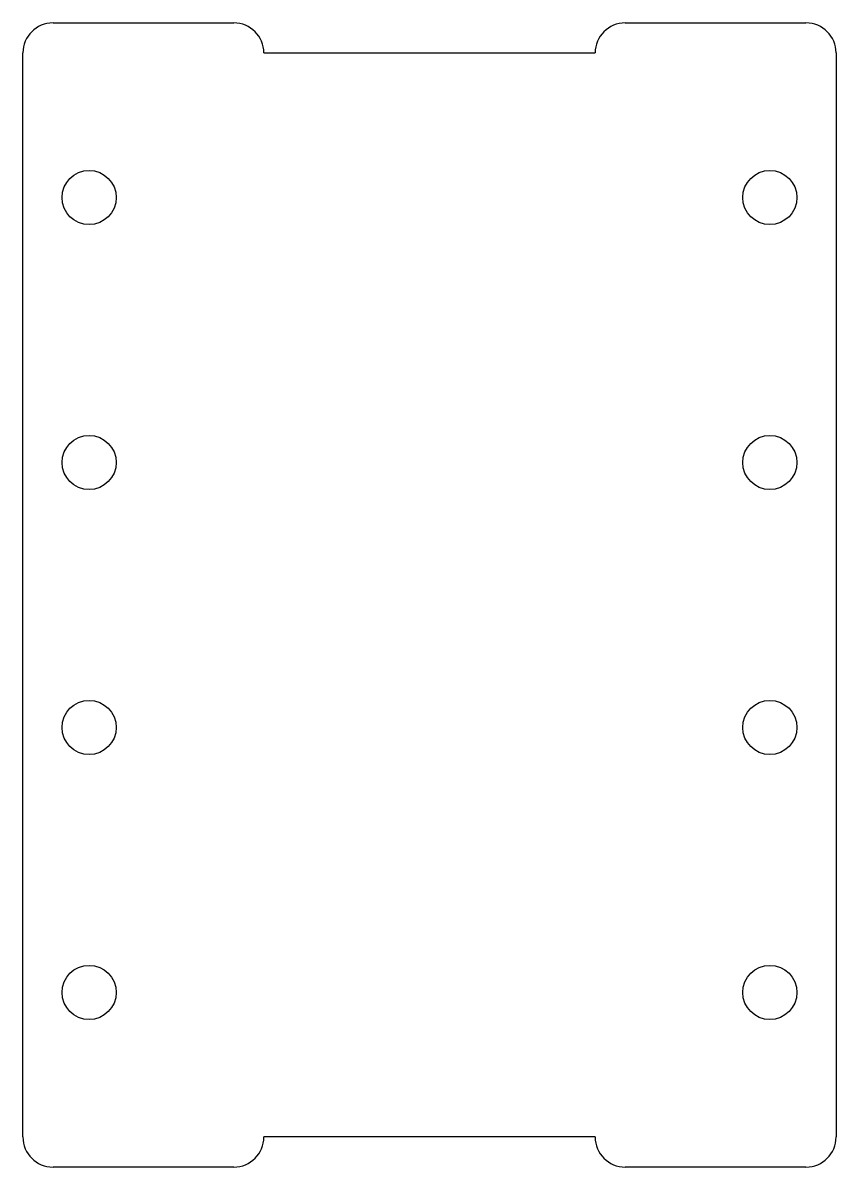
# Model space of a CAD drawing. Extents: x -971 to -701, y 6543 to 6923.
import ezdxf

# ---------------------------------------------------------------- set-up
doc = ezdxf.new("R2010")
doc.units = 0
doc.layers.get('0').update_dxf_attribs({"linetype": 'CONTINUOUS'})

msp = doc.modelspace()

# ---------------------------------------------------------------- linework, layer by layer
for p, q in [((-961.01, 6923.19), (-901.01, 6923.19)), ((-771.01, 6923.19), (-711.01, 6923.19)), ((-971.01, 6553.19), (-971.01, 6913.19)), ((-891.01, 6913.19), (-781.01, 6913.19)), ((-701.01, 6913.19), (-701.01, 6553.19)), ((-781.01, 6553.19), (-891.01, 6553.19)), ((-901.01, 6543.19), (-961.01, 6543.19)), ((-711.01, 6543.19), (-771.01, 6543.19))]:
    msp.add_line(p, q)
for centre in [(-949.01, 6865.19), (-723.01, 6865.19), (-949.01, 6777.19), (-723.01, 6777.19), (-949.01, 6689.19), (-723.01, 6689.19), (-949.01, 6601.19), (-723.01, 6601.19)]:
    msp.add_circle(centre, 9)
for centre, start, end in [((-961.01, 6913.19), 90, 180), ((-901.01, 6913.19), 0, 90), ((-771.01, 6913.19), 90, 180), ((-711.01, 6913.19), 0, 90), ((-961.01, 6553.19), 180, 270), ((-901.01, 6553.19), 270, 0), ((-771.01, 6553.19), 180, 270), ((-711.01, 6553.19), 270, 0)]:
    msp.add_arc(centre, 10, start, end)

doc.saveas('drawing.dxf')
